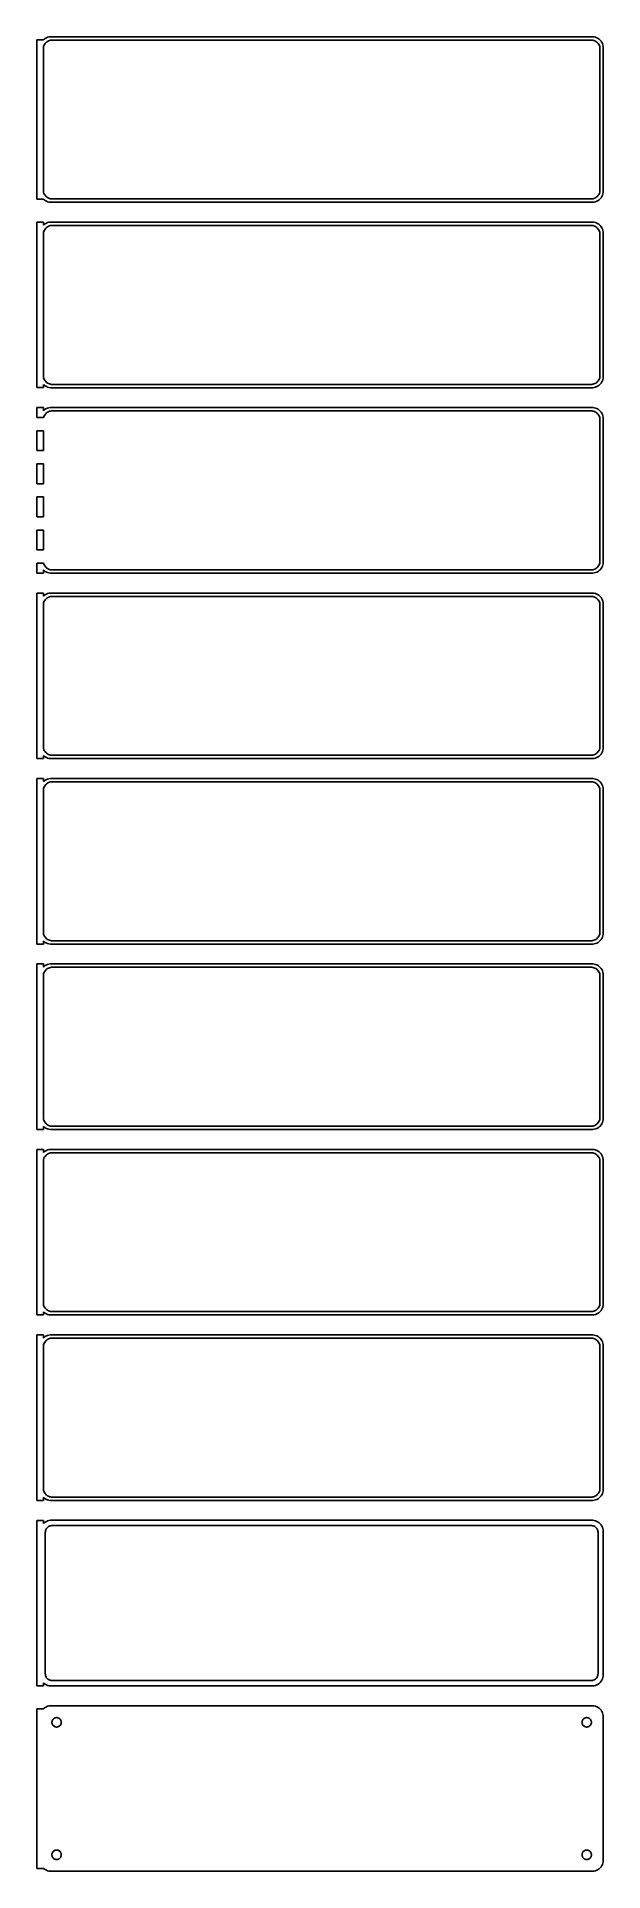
# Model space of a CAD drawing. Header units: metres. Extents: x -129 to 128, y 803 to 1633.
import ezdxf

# ---------------------------------------------------------------- set-up
doc = ezdxf.new("R2010")
doc.units = ezdxf.units.M

msp = doc.modelspace()

# ---------------------------------------------------------------- linework, layer by layer
for p, q in [((-126, 1632.06), (-129, 1632.06)), ((-129, 1632.06), (-129, 1559.94)), ((-125.687, 1632.35), (-126, 1632.06)), ((-125.968, 1628.5), (-125.874, 1628.99)), ((-125.874, 1628.99), (-125.719, 1629.47)), ((-125.719, 1629.47), (-125.505, 1629.93)), ((-125.179, 1632.72), (-125.687, 1632.35)), ((-125.505, 1629.93), (-125.236, 1630.35)), ((-125.236, 1630.35), (-124.916, 1630.74)), ((-124.629, 1633.02), (-125.179, 1632.72)), ((-124.916, 1630.74), (-124.55, 1631.08)), ((-124.045, 1633.26), (-124.629, 1633.02)), ((-124.55, 1631.08), (-124.143, 1631.38)), ((-124.143, 1631.38), (-123.703, 1631.62)), ((-123.437, 1633.41), (-124.045, 1633.26)), ((-123.703, 1631.62), (-123.236, 1631.8)), ((-122.814, 1633.49), (-123.437, 1633.41)), ((-123.236, 1631.8), (-122.75, 1631.93)), ((122.814, 1633.49), (-122.814, 1633.49)), ((-122.75, 1631.93), (-122.251, 1631.99)), ((-122.251, 1631.99), (122.251, 1631.99)), ((122.251, 1631.99), (122.75, 1631.93)), ((122.75, 1631.93), (123.236, 1631.8)), ((123.437, 1633.41), (122.814, 1633.49)), ((123.236, 1631.8), (123.703, 1631.62)), ((124.045, 1633.26), (123.437, 1633.41)), ((123.703, 1631.62), (124.143, 1631.38)), ((124.629, 1633.02), (124.045, 1633.26)), ((124.143, 1631.38), (124.55, 1631.08)), ((124.55, 1631.08), (124.916, 1630.74)), ((125.179, 1632.72), (124.629, 1633.02)), ((124.916, 1630.74), (125.236, 1630.35)), ((125.687, 1632.35), (125.179, 1632.72)), ((125.236, 1630.35), (125.505, 1629.93)), ((125.505, 1629.93), (125.719, 1629.47)), ((126.145, 1631.92), (125.687, 1632.35)), ((125.719, 1629.47), (125.874, 1628.99)), ((125.874, 1628.99), (125.968, 1628.5)), ((126.545, 1631.44), (126.145, 1631.92)), ((126.882, 1630.91), (126.545, 1631.44)), ((127.149, 1630.34), (126.882, 1630.91)), ((127.343, 1629.74), (127.149, 1630.34)), ((127.461, 1629.13), (127.343, 1629.74)), ((127.5, 1628.5), (127.461, 1629.13)), ((-126, 1628), (-125.968, 1628.5)), ((-126, 1564), (-126, 1628)), ((125.968, 1628.5), (126, 1628)), ((126, 1628), (126, 1564)), ((127.5, 1563.5), (127.5, 1628.5)), ((-125.968, 1563.5), (-126, 1564)), ((-125.874, 1563.01), (-125.968, 1563.5)), ((-125.719, 1562.53), (-125.874, 1563.01)), ((-125.505, 1562.07), (-125.719, 1562.53)), ((125.719, 1562.53), (125.505, 1562.07)), ((125.874, 1563.01), (125.719, 1562.53)), ((125.968, 1563.5), (125.874, 1563.01)), ((126, 1564), (125.968, 1563.5)), ((127.149, 1561.66), (127.343, 1562.26)), ((127.343, 1562.26), (127.461, 1562.87)), ((127.461, 1562.87), (127.5, 1563.5)), ((-129, 1559.94), (-126, 1559.94)), ((-126, 1559.94), (-125.687, 1559.65)), ((-125.687, 1559.65), (-125.179, 1559.28)), ((-125.236, 1561.65), (-125.505, 1562.07)), ((-124.916, 1561.26), (-125.236, 1561.65)), ((-125.179, 1559.28), (-124.629, 1558.98)), ((-124.55, 1560.92), (-124.916, 1561.26)), ((-124.629, 1558.98), (-124.045, 1558.74)), ((-124.143, 1560.62), (-124.55, 1560.92)), ((-123.703, 1560.38), (-124.143, 1560.62)), ((-124.045, 1558.74), (-123.437, 1558.59)), ((-123.236, 1560.2), (-123.703, 1560.38)), ((-123.437, 1558.59), (-122.814, 1558.51)), ((-122.75, 1560.07), (-123.236, 1560.2)), ((-122.814, 1558.51), (122.814, 1558.51)), ((-122.251, 1560.01), (-122.75, 1560.07)), ((122.251, 1560.01), (-122.251, 1560.01)), ((122.75, 1560.07), (122.251, 1560.01)), ((123.236, 1560.2), (122.75, 1560.07)), ((122.814, 1558.51), (123.437, 1558.59)), ((123.703, 1560.38), (123.236, 1560.2)), ((123.437, 1558.59), (124.045, 1558.74)), ((124.143, 1560.62), (123.703, 1560.38)), ((124.045, 1558.74), (124.629, 1558.98)), ((124.55, 1560.92), (124.143, 1560.62)), ((124.916, 1561.26), (124.55, 1560.92)), ((124.629, 1558.98), (125.179, 1559.28)), ((125.236, 1561.65), (124.916, 1561.26)), ((125.179, 1559.28), (125.687, 1559.65)), ((125.505, 1562.07), (125.236, 1561.65)), ((125.687, 1559.65), (126.145, 1560.08)), ((126.145, 1560.08), (126.545, 1560.56)), ((126.545, 1560.56), (126.882, 1561.09)), ((126.882, 1561.09), (127.149, 1561.66)), ((-126, 1549.47), (-129, 1549.47)), ((-129, 1549.47), (-129, 1474.53)), ((-126, 1548.06), (-126, 1549.47)), ((-125.687, 1548.35), (-126, 1548.06)), ((-125.719, 1545.47), (-125.505, 1545.93)), ((-125.179, 1548.72), (-125.687, 1548.35)), ((-125.505, 1545.93), (-125.236, 1546.35)), ((-125.236, 1546.35), (-124.916, 1546.74)), ((-124.629, 1549.02), (-125.179, 1548.72)), ((-124.916, 1546.74), (-124.55, 1547.08)), ((-124.045, 1549.26), (-124.629, 1549.02)), ((-124.55, 1547.08), (-124.143, 1547.38)), ((-124.143, 1547.38), (-123.703, 1547.62)), ((-123.437, 1549.41), (-124.045, 1549.26)), ((-123.703, 1547.62), (-123.236, 1547.8)), ((-122.814, 1549.49), (-123.437, 1549.41)), ((-123.236, 1547.8), (-122.75, 1547.93)), ((122.814, 1549.49), (-122.814, 1549.49)), ((-122.75, 1547.93), (-122.251, 1547.99)), ((-122.251, 1547.99), (122.251, 1547.99)), ((122.251, 1547.99), (122.75, 1547.93)), ((122.75, 1547.93), (123.236, 1547.8)), ((123.437, 1549.41), (122.814, 1549.49)), ((123.236, 1547.8), (123.703, 1547.62)), ((124.045, 1549.26), (123.437, 1549.41)), ((123.703, 1547.62), (124.143, 1547.38)), ((124.629, 1549.02), (124.045, 1549.26)), ((124.143, 1547.38), (124.55, 1547.08)), ((124.55, 1547.08), (124.916, 1546.74)), ((125.179, 1548.72), (124.629, 1549.02)), ((124.916, 1546.74), (125.236, 1546.35)), ((125.687, 1548.35), (125.179, 1548.72)), ((125.236, 1546.35), (125.505, 1545.93)), ((125.505, 1545.93), (125.719, 1545.47)), ((126.145, 1547.92), (125.687, 1548.35)), ((126.545, 1547.44), (126.145, 1547.92)), ((126.882, 1546.91), (126.545, 1547.44)), ((127.149, 1546.34), (126.882, 1546.91)), ((127.343, 1545.74), (127.149, 1546.34)), ((127.461, 1545.13), (127.343, 1545.74)), ((-126, 1544), (-125.968, 1544.5)), ((-126, 1480), (-126, 1544)), ((-125.968, 1544.5), (-125.874, 1544.99)), ((-125.874, 1544.99), (-125.719, 1545.47)), ((125.719, 1545.47), (125.874, 1544.99)), ((125.874, 1544.99), (125.968, 1544.5)), ((125.968, 1544.5), (126, 1544)), ((126, 1544), (126, 1480)), ((127.5, 1544.5), (127.461, 1545.13)), ((127.5, 1479.5), (127.5, 1544.5)), ((-125.968, 1479.5), (-126, 1480)), ((-125.874, 1479.01), (-125.968, 1479.5)), ((125.968, 1479.5), (125.874, 1479.01)), ((126, 1480), (125.968, 1479.5)), ((127.461, 1478.87), (127.5, 1479.5)), ((-129, 1474.53), (-126, 1474.53)), ((-126, 1474.53), (-126, 1475.94)), ((-126, 1475.94), (-125.687, 1475.65)), ((-125.719, 1478.53), (-125.874, 1479.01)), ((-125.505, 1478.07), (-125.719, 1478.53)), ((-125.687, 1475.65), (-125.179, 1475.28)), ((-125.236, 1477.65), (-125.505, 1478.07)), ((-124.916, 1477.26), (-125.236, 1477.65)), ((-125.179, 1475.28), (-124.629, 1474.98)), ((-124.55, 1476.92), (-124.916, 1477.26)), ((-124.629, 1474.98), (-124.045, 1474.74)), ((-124.143, 1476.62), (-124.55, 1476.92)), ((-123.703, 1476.38), (-124.143, 1476.62)), ((-124.045, 1474.74), (-123.437, 1474.59)), ((-123.236, 1476.2), (-123.703, 1476.38)), ((-123.437, 1474.59), (-122.814, 1474.51)), ((-122.75, 1476.07), (-123.236, 1476.2)), ((-122.814, 1474.51), (122.814, 1474.51)), ((-122.251, 1476.01), (-122.75, 1476.07)), ((122.251, 1476.01), (-122.251, 1476.01)), ((122.75, 1476.07), (122.251, 1476.01)), ((123.236, 1476.2), (122.75, 1476.07)), ((122.814, 1474.51), (123.437, 1474.59)), ((123.703, 1476.38), (123.236, 1476.2)), ((123.437, 1474.59), (124.045, 1474.74)), ((124.143, 1476.62), (123.703, 1476.38)), ((124.045, 1474.74), (124.629, 1474.98)), ((124.55, 1476.92), (124.143, 1476.62)), ((124.916, 1477.26), (124.55, 1476.92)), ((124.629, 1474.98), (125.179, 1475.28)), ((125.236, 1477.65), (124.916, 1477.26)), ((125.179, 1475.28), (125.687, 1475.65)), ((125.505, 1478.07), (125.236, 1477.65)), ((125.719, 1478.53), (125.505, 1478.07)), ((125.687, 1475.65), (126.145, 1476.08)), ((125.874, 1479.01), (125.719, 1478.53)), ((126.145, 1476.08), (126.545, 1476.56)), ((126.545, 1476.56), (126.882, 1477.09)), ((126.882, 1477.09), (127.149, 1477.66)), ((127.149, 1477.66), (127.343, 1478.26)), ((127.343, 1478.26), (127.461, 1478.87)), ((-126, 1465.49), (-129, 1465.49)), ((-129, 1465.49), (-129, 1460.99)), ((-126, 1464.06), (-126, 1465.49)), ((-125.687, 1464.35), (-126, 1464.06)), ((-125.179, 1464.72), (-125.687, 1464.35)), ((-125.236, 1462.35), (-124.916, 1462.74)), ((-124.629, 1465.02), (-125.179, 1464.72)), ((-124.916, 1462.74), (-124.55, 1463.08)), ((-124.045, 1465.26), (-124.629, 1465.02)), ((-124.55, 1463.08), (-124.143, 1463.38)), ((-124.143, 1463.38), (-123.703, 1463.62)), ((-123.437, 1465.41), (-124.045, 1465.26)), ((-123.703, 1463.62), (-123.236, 1463.8)), ((-122.814, 1465.49), (-123.437, 1465.41)), ((-123.236, 1463.8), (-122.75, 1463.93)), ((122.814, 1465.49), (-122.814, 1465.49)), ((-122.75, 1463.93), (-122.251, 1463.99)), ((-122.251, 1463.99), (122.251, 1463.99)), ((122.251, 1463.99), (122.75, 1463.93)), ((122.75, 1463.93), (123.236, 1463.8)), ((123.437, 1465.41), (122.814, 1465.49)), ((123.236, 1463.8), (123.703, 1463.62)), ((124.045, 1465.26), (123.437, 1465.41)), ((123.703, 1463.62), (124.143, 1463.38)), ((124.629, 1465.02), (124.045, 1465.26)), ((124.143, 1463.38), (124.55, 1463.08)), ((124.55, 1463.08), (124.916, 1462.74)), ((125.179, 1464.72), (124.629, 1465.02)), ((124.916, 1462.74), (125.236, 1462.35)), ((125.687, 1464.35), (125.179, 1464.72)), ((126.145, 1463.92), (125.687, 1464.35)), ((126.545, 1463.44), (126.145, 1463.92)), ((126.882, 1462.91), (126.545, 1463.44)), ((127.149, 1462.34), (126.882, 1462.91)), ((-129, 1460.99), (-125.874, 1460.99)), ((-126, 1455.01), (-129, 1455.01)), ((-129, 1455.01), (-129, 1445.99)), ((-126, 1445.99), (-126, 1455.01)), ((-125.874, 1460.99), (-125.719, 1461.47)), ((-125.874, 1460.99), (-125.874, 1460.99)), ((-125.719, 1461.47), (-125.505, 1461.93)), ((-125.505, 1461.93), (-125.236, 1462.35)), ((125.236, 1462.35), (125.505, 1461.93)), ((125.505, 1461.93), (125.719, 1461.47)), ((125.719, 1461.47), (125.874, 1460.99)), ((125.874, 1460.99), (125.968, 1460.5)), ((125.968, 1460.5), (126, 1460)), ((126, 1460), (126, 1396)), ((127.343, 1461.74), (127.149, 1462.34)), ((127.461, 1461.13), (127.343, 1461.74)), ((127.5, 1460.5), (127.461, 1461.13)), ((127.5, 1395.5), (127.5, 1460.5)), ((-129, 1445.99), (-126, 1445.99)), ((-126, 1440.01), (-129, 1440.01)), ((-129, 1440.01), (-129, 1430.99)), ((-126, 1430.99), (-126, 1440.01)), ((-129, 1430.99), (-126, 1430.99)), ((-126, 1425.01), (-129, 1425.01)), ((-129, 1425.01), (-129, 1415.99)), ((-126, 1415.99), (-126, 1425.01)), ((-129, 1415.99), (-126, 1415.99)), ((-126, 1410.01), (-129, 1410.01)), ((-129, 1410.01), (-129, 1400.99)), ((-126, 1400.99), (-126, 1410.01)), ((-129, 1400.99), (-126, 1400.99)), ((-125.874, 1395.01), (-129, 1395.01)), ((-129, 1395.01), (-129, 1390.51)), ((-129, 1390.51), (-126, 1390.51)), ((-126, 1391.94), (-125.687, 1391.65)), ((-126, 1390.51), (-126, 1391.94)), ((-125.719, 1394.53), (-125.874, 1395.01)), ((-125.874, 1395.01), (-125.874, 1395.01)), ((-125.505, 1394.07), (-125.719, 1394.53)), ((-125.687, 1391.65), (-125.179, 1391.28)), ((-125.236, 1393.65), (-125.505, 1394.07)), ((-124.916, 1393.26), (-125.236, 1393.65)), ((-125.179, 1391.28), (-124.629, 1390.98)), ((-124.55, 1392.92), (-124.916, 1393.26)), ((-124.629, 1390.98), (-124.045, 1390.74)), ((-124.143, 1392.62), (-124.55, 1392.92)), ((-123.703, 1392.38), (-124.143, 1392.62)), ((-124.045, 1390.74), (-123.437, 1390.59)), ((-123.236, 1392.2), (-123.703, 1392.38)), ((-123.437, 1390.59), (-122.814, 1390.51)), ((-122.75, 1392.07), (-123.236, 1392.2)), ((-122.814, 1390.51), (122.814, 1390.51)), ((-122.251, 1392.01), (-122.75, 1392.07)), ((122.251, 1392.01), (-122.251, 1392.01)), ((122.75, 1392.07), (122.251, 1392.01)), ((123.236, 1392.2), (122.75, 1392.07)), ((122.814, 1390.51), (123.437, 1390.59)), ((123.703, 1392.38), (123.236, 1392.2)), ((123.437, 1390.59), (124.045, 1390.74)), ((124.143, 1392.62), (123.703, 1392.38)), ((124.045, 1390.74), (124.629, 1390.98)), ((124.55, 1392.92), (124.143, 1392.62)), ((124.916, 1393.26), (124.55, 1392.92)), ((124.629, 1390.98), (125.179, 1391.28)), ((125.236, 1393.65), (124.916, 1393.26)), ((125.179, 1391.28), (125.687, 1391.65)), ((125.505, 1394.07), (125.236, 1393.65)), ((125.719, 1394.53), (125.505, 1394.07)), ((125.687, 1391.65), (126.145, 1392.08)), ((125.874, 1395.01), (125.719, 1394.53)), ((125.968, 1395.5), (125.874, 1395.01)), ((126, 1396), (125.968, 1395.5)), ((126.145, 1392.08), (126.545, 1392.56)), ((126.545, 1392.56), (126.882, 1393.09)), ((126.882, 1393.09), (127.149, 1393.66)), ((127.149, 1393.66), (127.343, 1394.26)), ((127.343, 1394.26), (127.461, 1394.87)), ((127.461, 1394.87), (127.5, 1395.5)), ((-126, 1381.49), (-129, 1381.49)), ((-129, 1381.49), (-129, 1306.51)), ((-126, 1380.06), (-126, 1381.49)), ((-125.687, 1380.35), (-126, 1380.06)), ((-125.179, 1380.72), (-125.687, 1380.35)), ((-124.629, 1381.02), (-125.179, 1380.72)), ((-124.045, 1381.26), (-124.629, 1381.02)), ((-124.143, 1379.38), (-123.703, 1379.62)), ((-123.437, 1381.41), (-124.045, 1381.26)), ((-123.703, 1379.62), (-123.236, 1379.8)), ((-122.814, 1381.49), (-123.437, 1381.41)), ((-123.236, 1379.8), (-122.75, 1379.93)), ((122.814, 1381.49), (-122.814, 1381.49)), ((-122.75, 1379.93), (-122.251, 1379.99)), ((-122.251, 1379.99), (122.251, 1379.99)), ((122.251, 1379.99), (122.75, 1379.93)), ((122.75, 1379.93), (123.236, 1379.8)), ((123.437, 1381.41), (122.814, 1381.49)), ((123.236, 1379.8), (123.703, 1379.62)), ((124.045, 1381.26), (123.437, 1381.41)), ((123.703, 1379.62), (124.143, 1379.38)), ((124.629, 1381.02), (124.045, 1381.26)), ((125.179, 1380.72), (124.629, 1381.02)), ((125.687, 1380.35), (125.179, 1380.72)), ((126.145, 1379.92), (125.687, 1380.35)), ((126.545, 1379.44), (126.145, 1379.92)), ((126.882, 1378.91), (126.545, 1379.44)), ((-126, 1376), (-125.968, 1376.5)), ((-126, 1312), (-126, 1376)), ((-125.968, 1376.5), (-125.874, 1376.99)), ((-125.874, 1376.99), (-125.719, 1377.47)), ((-125.719, 1377.47), (-125.505, 1377.93)), ((-125.505, 1377.93), (-125.236, 1378.35)), ((-125.236, 1378.35), (-124.916, 1378.74)), ((-124.916, 1378.74), (-124.55, 1379.08)), ((-124.55, 1379.08), (-124.143, 1379.38)), ((124.143, 1379.38), (124.55, 1379.08)), ((124.55, 1379.08), (124.916, 1378.74)), ((124.916, 1378.74), (125.236, 1378.35)), ((125.236, 1378.35), (125.505, 1377.93)), ((125.505, 1377.93), (125.719, 1377.47)), ((125.719, 1377.47), (125.874, 1376.99)), ((125.874, 1376.99), (125.968, 1376.5)), ((125.968, 1376.5), (126, 1376)), ((126, 1376), (126, 1312)), ((127.149, 1378.34), (126.882, 1378.91)), ((127.343, 1377.74), (127.149, 1378.34)), ((127.461, 1377.13), (127.343, 1377.74)), ((127.5, 1376.5), (127.461, 1377.13)), ((127.5, 1311.5), (127.5, 1376.5)), ((-129, 1306.51), (-126, 1306.51)), ((-125.968, 1311.5), (-126, 1312)), ((-126, 1307.94), (-125.687, 1307.65)), ((-126, 1306.51), (-126, 1307.94)), ((-125.874, 1311.01), (-125.968, 1311.5)), ((-125.719, 1310.53), (-125.874, 1311.01)), ((-125.505, 1310.07), (-125.719, 1310.53)), ((-125.687, 1307.65), (-125.179, 1307.28)), ((-125.236, 1309.65), (-125.505, 1310.07)), ((-124.916, 1309.26), (-125.236, 1309.65)), ((-125.179, 1307.28), (-124.629, 1306.98)), ((-124.55, 1308.92), (-124.916, 1309.26)), ((-124.629, 1306.98), (-124.045, 1306.74)), ((-124.143, 1308.62), (-124.55, 1308.92)), ((-123.703, 1308.38), (-124.143, 1308.62)), ((-124.045, 1306.74), (-123.437, 1306.59)), ((-123.236, 1308.2), (-123.703, 1308.38)), ((-123.437, 1306.59), (-122.814, 1306.51)), ((-122.75, 1308.07), (-123.236, 1308.2)), ((-122.814, 1306.51), (122.814, 1306.51)), ((-122.251, 1308.01), (-122.75, 1308.07)), ((122.251, 1308.01), (-122.251, 1308.01)), ((122.75, 1308.07), (122.251, 1308.01)), ((123.236, 1308.2), (122.75, 1308.07)), ((122.814, 1306.51), (123.437, 1306.59)), ((123.703, 1308.38), (123.236, 1308.2)), ((123.437, 1306.59), (124.045, 1306.74)), ((124.143, 1308.62), (123.703, 1308.38)), ((124.045, 1306.74), (124.629, 1306.98)), ((124.55, 1308.92), (124.143, 1308.62)), ((124.916, 1309.26), (124.55, 1308.92)), ((124.629, 1306.98), (125.179, 1307.28)), ((125.236, 1309.65), (124.916, 1309.26)), ((125.179, 1307.28), (125.687, 1307.65)), ((125.505, 1310.07), (125.236, 1309.65)), ((125.719, 1310.53), (125.505, 1310.07)), ((125.687, 1307.65), (126.145, 1308.08)), ((125.874, 1311.01), (125.719, 1310.53)), ((125.968, 1311.5), (125.874, 1311.01)), ((126, 1312), (125.968, 1311.5)), ((126.145, 1308.08), (126.545, 1308.56)), ((126.545, 1308.56), (126.882, 1309.09)), ((126.882, 1309.09), (127.149, 1309.66)), ((127.149, 1309.66), (127.343, 1310.26)), ((127.343, 1310.26), (127.461, 1310.87)), ((127.461, 1310.87), (127.5, 1311.5)), ((-126, 1297.49), (-129, 1297.49)), ((-129, 1297.49), (-129, 1222.51)), ((-126, 1296.06), (-126, 1297.49)), ((-125.687, 1296.35), (-126, 1296.06)), ((-125.179, 1296.72), (-125.687, 1296.35)), ((-124.629, 1297.02), (-125.179, 1296.72)), ((-124.045, 1297.26), (-124.629, 1297.02)), ((-123.437, 1297.41), (-124.045, 1297.26)), ((-122.814, 1297.49), (-123.437, 1297.41)), ((122.814, 1297.49), (-122.814, 1297.49)), ((123.437, 1297.41), (122.814, 1297.49)), ((124.045, 1297.26), (123.437, 1297.41)), ((124.629, 1297.02), (124.045, 1297.26)), ((125.179, 1296.72), (124.629, 1297.02)), ((125.687, 1296.35), (125.179, 1296.72)), ((126.145, 1295.92), (125.687, 1296.35)), ((-126, 1292), (-125.968, 1292.5)), ((-126, 1228), (-126, 1292)), ((-125.968, 1292.5), (-125.874, 1292.99)), ((-125.874, 1292.99), (-125.719, 1293.47)), ((-125.719, 1293.47), (-125.505, 1293.93)), ((-125.505, 1293.93), (-125.236, 1294.35)), ((-125.236, 1294.35), (-124.916, 1294.74)), ((-124.916, 1294.74), (-124.55, 1295.08)), ((-124.55, 1295.08), (-124.143, 1295.38)), ((-124.143, 1295.38), (-123.703, 1295.62)), ((-123.703, 1295.62), (-123.236, 1295.8)), ((-123.236, 1295.8), (-122.75, 1295.93)), ((-122.75, 1295.93), (-122.251, 1295.99)), ((-122.251, 1295.99), (122.251, 1295.99)), ((122.251, 1295.99), (122.75, 1295.93)), ((122.75, 1295.93), (123.236, 1295.8)), ((123.236, 1295.8), (123.703, 1295.62)), ((123.703, 1295.62), (124.143, 1295.38)), ((124.143, 1295.38), (124.55, 1295.08)), ((124.55, 1295.08), (124.916, 1294.74)), ((124.916, 1294.74), (125.236, 1294.35)), ((125.236, 1294.35), (125.505, 1293.93)), ((125.505, 1293.93), (125.719, 1293.47)), ((125.719, 1293.47), (125.874, 1292.99)), ((125.874, 1292.99), (125.968, 1292.5)), ((125.968, 1292.5), (126, 1292)), ((126, 1292), (126, 1228)), ((126.545, 1295.44), (126.145, 1295.92)), ((126.882, 1294.91), (126.545, 1295.44)), ((127.149, 1294.34), (126.882, 1294.91)), ((127.343, 1293.74), (127.149, 1294.34)), ((127.461, 1293.13), (127.343, 1293.74)), ((127.5, 1292.5), (127.461, 1293.13)), ((127.5, 1227.5), (127.5, 1292.5)), ((-129, 1222.51), (-126, 1222.51)), ((-125.968, 1227.5), (-126, 1228)), ((-126, 1223.94), (-125.687, 1223.65)), ((-126, 1222.51), (-126, 1223.94)), ((-125.874, 1227.01), (-125.968, 1227.5)), ((-125.719, 1226.53), (-125.874, 1227.01)), ((-125.505, 1226.07), (-125.719, 1226.53)), ((-125.687, 1223.65), (-125.179, 1223.28)), ((-125.236, 1225.65), (-125.505, 1226.07)), ((-124.916, 1225.26), (-125.236, 1225.65)), ((-125.179, 1223.28), (-124.629, 1222.98)), ((-124.55, 1224.92), (-124.916, 1225.26)), ((-124.629, 1222.98), (-124.045, 1222.74)), ((-124.143, 1224.62), (-124.55, 1224.92)), ((-123.703, 1224.38), (-124.143, 1224.62)), ((-124.045, 1222.74), (-123.437, 1222.59)), ((-123.236, 1224.2), (-123.703, 1224.38)), ((-123.437, 1222.59), (-122.814, 1222.51)), ((-122.75, 1224.07), (-123.236, 1224.2)), ((-122.814, 1222.51), (122.814, 1222.51)), ((-122.251, 1224.01), (-122.75, 1224.07)), ((122.251, 1224.01), (-122.251, 1224.01)), ((122.75, 1224.07), (122.251, 1224.01)), ((123.236, 1224.2), (122.75, 1224.07)), ((122.814, 1222.51), (123.437, 1222.59)), ((123.703, 1224.38), (123.236, 1224.2)), ((123.437, 1222.59), (124.045, 1222.74)), ((124.143, 1224.62), (123.703, 1224.38)), ((124.045, 1222.74), (124.629, 1222.98)), ((124.55, 1224.92), (124.143, 1224.62)), ((124.916, 1225.26), (124.55, 1224.92)), ((124.629, 1222.98), (125.179, 1223.28)), ((125.236, 1225.65), (124.916, 1225.26)), ((125.179, 1223.28), (125.687, 1223.65)), ((125.505, 1226.07), (125.236, 1225.65)), ((125.719, 1226.53), (125.505, 1226.07)), ((125.687, 1223.65), (126.145, 1224.08)), ((125.874, 1227.01), (125.719, 1226.53)), ((125.968, 1227.5), (125.874, 1227.01)), ((126, 1228), (125.968, 1227.5)), ((126.145, 1224.08), (126.545, 1224.56)), ((126.545, 1224.56), (126.882, 1225.09)), ((126.882, 1225.09), (127.149, 1225.66)), ((127.149, 1225.66), (127.343, 1226.26)), ((127.343, 1226.26), (127.461, 1226.87)), ((127.461, 1226.87), (127.5, 1227.5)), ((-126, 1213.49), (-129, 1213.49)), ((-129, 1213.49), (-129, 1138.51)), ((-126, 1212.06), (-126, 1213.49)), ((-124.045, 1213.26), (-124.629, 1213.02)), ((-123.437, 1213.41), (-124.045, 1213.26)), ((-122.814, 1213.49), (-123.437, 1213.41)), ((122.814, 1213.49), (-122.814, 1213.49)), ((123.437, 1213.41), (122.814, 1213.49)), ((124.045, 1213.26), (123.437, 1213.41)), ((124.629, 1213.02), (124.045, 1213.26)), ((-125.687, 1212.35), (-126, 1212.06)), ((-126, 1208), (-125.968, 1208.5)), ((-126, 1144), (-126, 1208)), ((-125.968, 1208.5), (-125.874, 1208.99)), ((-125.874, 1208.99), (-125.719, 1209.47)), ((-125.719, 1209.47), (-125.505, 1209.93)), ((-125.179, 1212.72), (-125.687, 1212.35)), ((-125.505, 1209.93), (-125.236, 1210.35)), ((-125.236, 1210.35), (-124.916, 1210.74)), ((-124.629, 1213.02), (-125.179, 1212.72)), ((-124.916, 1210.74), (-124.55, 1211.08)), ((-124.55, 1211.08), (-124.143, 1211.38)), ((-124.143, 1211.38), (-123.703, 1211.62)), ((-123.703, 1211.62), (-123.236, 1211.8)), ((-123.236, 1211.8), (-122.75, 1211.93)), ((-122.75, 1211.93), (-122.251, 1211.99)), ((-122.251, 1211.99), (122.251, 1211.99)), ((122.251, 1211.99), (122.75, 1211.93)), ((122.75, 1211.93), (123.236, 1211.8)), ((123.236, 1211.8), (123.703, 1211.62)), ((123.703, 1211.62), (124.143, 1211.38)), ((124.143, 1211.38), (124.55, 1211.08)), ((124.55, 1211.08), (124.916, 1210.74)), ((125.179, 1212.72), (124.629, 1213.02)), ((124.916, 1210.74), (125.236, 1210.35)), ((125.687, 1212.35), (125.179, 1212.72)), ((125.236, 1210.35), (125.505, 1209.93)), ((125.505, 1209.93), (125.719, 1209.47)), ((126.145, 1211.92), (125.687, 1212.35)), ((125.719, 1209.47), (125.874, 1208.99)), ((125.874, 1208.99), (125.968, 1208.5)), ((125.968, 1208.5), (126, 1208)), ((126, 1208), (126, 1144)), ((126.545, 1211.44), (126.145, 1211.92)), ((126.882, 1210.91), (126.545, 1211.44)), ((127.149, 1210.34), (126.882, 1210.91)), ((127.343, 1209.74), (127.149, 1210.34)), ((127.461, 1209.13), (127.343, 1209.74)), ((127.5, 1208.5), (127.461, 1209.13)), ((127.5, 1143.5), (127.5, 1208.5)), ((-129, 1138.51), (-126, 1138.51)), ((-125.968, 1143.5), (-126, 1144)), ((-126, 1139.94), (-125.687, 1139.65)), ((-126, 1138.51), (-126, 1139.94)), ((-125.874, 1143.01), (-125.968, 1143.5)), ((-125.719, 1142.53), (-125.874, 1143.01)), ((-125.505, 1142.07), (-125.719, 1142.53)), ((-125.687, 1139.65), (-125.179, 1139.28)), ((-125.236, 1141.65), (-125.505, 1142.07)), ((-124.916, 1141.26), (-125.236, 1141.65)), ((-125.179, 1139.28), (-124.629, 1138.98)), ((-124.55, 1140.92), (-124.916, 1141.26)), ((-124.629, 1138.98), (-124.045, 1138.74)), ((-124.143, 1140.62), (-124.55, 1140.92)), ((-123.703, 1140.38), (-124.143, 1140.62)), ((-124.045, 1138.74), (-123.437, 1138.59)), ((-123.236, 1140.2), (-123.703, 1140.38)), ((-123.437, 1138.59), (-122.814, 1138.51)), ((-122.75, 1140.07), (-123.236, 1140.2)), ((-122.814, 1138.51), (122.814, 1138.51)), ((-122.251, 1140.01), (-122.75, 1140.07)), ((122.251, 1140.01), (-122.251, 1140.01)), ((122.75, 1140.07), (122.251, 1140.01)), ((123.236, 1140.2), (122.75, 1140.07)), ((122.814, 1138.51), (123.437, 1138.59)), ((123.703, 1140.38), (123.236, 1140.2)), ((123.437, 1138.59), (124.045, 1138.74)), ((124.143, 1140.62), (123.703, 1140.38)), ((124.045, 1138.74), (124.629, 1138.98)), ((124.55, 1140.92), (124.143, 1140.62)), ((124.916, 1141.26), (124.55, 1140.92)), ((124.629, 1138.98), (125.179, 1139.28)), ((125.236, 1141.65), (124.916, 1141.26)), ((125.179, 1139.28), (125.687, 1139.65)), ((125.505, 1142.07), (125.236, 1141.65)), ((125.719, 1142.53), (125.505, 1142.07)), ((125.687, 1139.65), (126.145, 1140.08)), ((125.874, 1143.01), (125.719, 1142.53)), ((125.968, 1143.5), (125.874, 1143.01)), ((126, 1144), (125.968, 1143.5)), ((126.145, 1140.08), (126.545, 1140.56)), ((126.545, 1140.56), (126.882, 1141.09)), ((126.882, 1141.09), (127.149, 1141.66)), ((127.149, 1141.66), (127.343, 1142.26)), ((127.343, 1142.26), (127.461, 1142.87)), ((127.461, 1142.87), (127.5, 1143.5)), ((-126, 1129.49), (-129, 1129.49)), ((-129, 1129.49), (-129, 1054.51)), ((-126, 1128.06), (-126, 1129.49)), ((-125.687, 1128.35), (-126, 1128.06)), ((-126, 1124), (-125.968, 1124.5)), ((-126, 1060), (-126, 1124)), ((-125.968, 1124.5), (-125.874, 1124.99)), ((-125.874, 1124.99), (-125.719, 1125.47)), ((-125.719, 1125.47), (-125.505, 1125.93)), ((-125.179, 1128.72), (-125.687, 1128.35)), ((-125.505, 1125.93), (-125.236, 1126.35)), ((-125.236, 1126.35), (-124.916, 1126.74)), ((-124.629, 1129.02), (-125.179, 1128.72)), ((-124.916, 1126.74), (-124.55, 1127.08)), ((-124.045, 1129.26), (-124.629, 1129.02)), ((-124.55, 1127.08), (-124.143, 1127.38)), ((-124.143, 1127.38), (-123.703, 1127.62)), ((-123.437, 1129.41), (-124.045, 1129.26)), ((-123.703, 1127.62), (-123.236, 1127.8)), ((-122.814, 1129.49), (-123.437, 1129.41)), ((-123.236, 1127.8), (-122.75, 1127.93)), ((122.814, 1129.49), (-122.814, 1129.49)), ((-122.75, 1127.93), (-122.251, 1127.99)), ((-122.251, 1127.99), (122.251, 1127.99)), ((122.251, 1127.99), (122.75, 1127.93)), ((122.75, 1127.93), (123.236, 1127.8)), ((123.437, 1129.41), (122.814, 1129.49)), ((123.236, 1127.8), (123.703, 1127.62)), ((124.045, 1129.26), (123.437, 1129.41)), ((123.703, 1127.62), (124.143, 1127.38)), ((124.629, 1129.02), (124.045, 1129.26)), ((124.143, 1127.38), (124.55, 1127.08)), ((124.55, 1127.08), (124.916, 1126.74)), ((125.179, 1128.72), (124.629, 1129.02)), ((124.916, 1126.74), (125.236, 1126.35)), ((125.687, 1128.35), (125.179, 1128.72)), ((125.236, 1126.35), (125.505, 1125.93)), ((125.505, 1125.93), (125.719, 1125.47)), ((126.145, 1127.92), (125.687, 1128.35)), ((125.719, 1125.47), (125.874, 1124.99)), ((125.874, 1124.99), (125.968, 1124.5)), ((125.968, 1124.5), (126, 1124)), ((126, 1124), (126, 1060)), ((126.545, 1127.44), (126.145, 1127.92)), ((126.882, 1126.91), (126.545, 1127.44)), ((127.149, 1126.34), (126.882, 1126.91)), ((127.343, 1125.74), (127.149, 1126.34)), ((127.461, 1125.13), (127.343, 1125.74)), ((127.5, 1124.5), (127.461, 1125.13)), ((127.5, 1059.5), (127.5, 1124.5)), ((-125.968, 1059.5), (-126, 1060)), ((-126, 1055.94), (-125.687, 1055.65)), ((-126, 1054.51), (-126, 1055.94)), ((-125.874, 1059.01), (-125.968, 1059.5)), ((-125.719, 1058.53), (-125.874, 1059.01)), ((-125.505, 1058.07), (-125.719, 1058.53)), ((-125.687, 1055.65), (-125.179, 1055.28)), ((-125.236, 1057.65), (-125.505, 1058.07)), ((-124.916, 1057.26), (-125.236, 1057.65)), ((-124.55, 1056.92), (-124.916, 1057.26)), ((-124.143, 1056.62), (-124.55, 1056.92)), ((-123.703, 1056.38), (-124.143, 1056.62)), ((-123.236, 1056.2), (-123.703, 1056.38)), ((-122.75, 1056.07), (-123.236, 1056.2)), ((-122.251, 1056.01), (-122.75, 1056.07)), ((122.251, 1056.01), (-122.251, 1056.01)), ((122.75, 1056.07), (122.251, 1056.01)), ((123.236, 1056.2), (122.75, 1056.07)), ((123.703, 1056.38), (123.236, 1056.2)), ((124.143, 1056.62), (123.703, 1056.38)), ((124.55, 1056.92), (124.143, 1056.62)), ((124.916, 1057.26), (124.55, 1056.92)), ((125.236, 1057.65), (124.916, 1057.26)), ((125.179, 1055.28), (125.687, 1055.65)), ((125.505, 1058.07), (125.236, 1057.65)), ((125.719, 1058.53), (125.505, 1058.07)), ((125.687, 1055.65), (126.145, 1056.08)), ((125.874, 1059.01), (125.719, 1058.53)), ((125.968, 1059.5), (125.874, 1059.01)), ((126, 1060), (125.968, 1059.5)), ((126.145, 1056.08), (126.545, 1056.56)), ((126.545, 1056.56), (126.882, 1057.09)), ((126.882, 1057.09), (127.149, 1057.66)), ((127.149, 1057.66), (127.343, 1058.26)), ((127.343, 1058.26), (127.461, 1058.87)), ((127.461, 1058.87), (127.5, 1059.5)), ((-129, 1054.51), (-126, 1054.51)), ((-125.179, 1055.28), (-124.629, 1054.98)), ((-124.629, 1054.98), (-124.045, 1054.74)), ((-124.045, 1054.74), (-123.437, 1054.59)), ((-123.437, 1054.59), (-122.814, 1054.51)), ((-122.814, 1054.51), (122.814, 1054.51)), ((122.814, 1054.51), (123.437, 1054.59)), ((123.437, 1054.59), (124.045, 1054.74)), ((124.045, 1054.74), (124.629, 1054.98)), ((124.629, 1054.98), (125.179, 1055.28)), ((-126, 1045.49), (-129, 1045.49)), ((-129, 1045.49), (-129, 970.51)), ((-126, 1044.06), (-126, 1045.49)), ((-125.687, 1044.35), (-126, 1044.06)), ((-126, 1040), (-125.968, 1040.5)), ((-126, 976), (-126, 1040)), ((-125.968, 1040.5), (-125.874, 1040.99)), ((-125.874, 1040.99), (-125.719, 1041.47)), ((-125.719, 1041.47), (-125.505, 1041.93)), ((-125.179, 1044.72), (-125.687, 1044.35)), ((-125.505, 1041.93), (-125.236, 1042.35)), ((-125.236, 1042.35), (-124.916, 1042.74)), ((-124.629, 1045.02), (-125.179, 1044.72)), ((-124.916, 1042.74), (-124.55, 1043.08)), ((-124.045, 1045.26), (-124.629, 1045.02)), ((-124.55, 1043.08), (-124.143, 1043.38)), ((-124.143, 1043.38), (-123.703, 1043.62)), ((-123.437, 1045.41), (-124.045, 1045.26)), ((-123.703, 1043.62), (-123.236, 1043.8)), ((-122.814, 1045.49), (-123.437, 1045.41)), ((-123.236, 1043.8), (-122.75, 1043.93)), ((122.814, 1045.49), (-122.814, 1045.49)), ((-122.75, 1043.93), (-122.251, 1043.99)), ((-122.251, 1043.99), (122.251, 1043.99)), ((122.251, 1043.99), (122.75, 1043.93)), ((122.75, 1043.93), (123.236, 1043.8)), ((123.437, 1045.41), (122.814, 1045.49)), ((123.236, 1043.8), (123.703, 1043.62)), ((124.045, 1045.26), (123.437, 1045.41)), ((123.703, 1043.62), (124.143, 1043.38)), ((124.629, 1045.02), (124.045, 1045.26)), ((124.143, 1043.38), (124.55, 1043.08)), ((124.55, 1043.08), (124.916, 1042.74)), ((125.179, 1044.72), (124.629, 1045.02)), ((124.916, 1042.74), (125.236, 1042.35)), ((125.687, 1044.35), (125.179, 1044.72)), ((125.236, 1042.35), (125.505, 1041.93)), ((125.505, 1041.93), (125.719, 1041.47)), ((126.145, 1043.92), (125.687, 1044.35)), ((125.719, 1041.47), (125.874, 1040.99)), ((125.874, 1040.99), (125.968, 1040.5)), ((125.968, 1040.5), (126, 1040)), ((126, 1040), (126, 976)), ((126.545, 1043.44), (126.145, 1043.92)), ((126.882, 1042.91), (126.545, 1043.44)), ((127.149, 1042.34), (126.882, 1042.91)), ((127.343, 1041.74), (127.149, 1042.34)), ((127.461, 1041.13), (127.343, 1041.74)), ((127.5, 1040.5), (127.461, 1041.13)), ((127.5, 975.5), (127.5, 1040.5)), ((-125.968, 975.499), (-126, 976)), ((-125.874, 975.005), (-125.968, 975.499)), ((-125.719, 974.528), (-125.874, 975.005)), ((-125.505, 974.073), (-125.719, 974.528)), ((-125.236, 973.649), (-125.505, 974.073)), ((-124.916, 973.262), (-125.236, 973.649)), ((-124.55, 972.918), (-124.916, 973.262)), ((-124.143, 972.623), (-124.55, 972.918)), ((-123.703, 972.381), (-124.143, 972.623)), ((-123.236, 972.196), (-123.703, 972.381)), ((123.703, 972.381), (123.236, 972.196)), ((124.143, 972.623), (123.703, 972.381)), ((124.55, 972.918), (124.143, 972.623)), ((124.916, 973.262), (124.55, 972.918)), ((125.236, 973.649), (124.916, 973.262)), ((125.505, 974.073), (125.236, 973.649)), ((125.719, 974.528), (125.505, 974.073)), ((125.874, 975.005), (125.719, 974.528)), ((125.968, 975.499), (125.874, 975.005)), ((126, 976), (125.968, 975.499)), ((126.145, 972.077), (126.545, 972.561)), ((126.545, 972.561), (126.882, 973.091)), ((126.882, 973.091), (127.149, 973.659)), ((127.149, 973.659), (127.343, 974.257)), ((127.343, 974.257), (127.461, 974.873)), ((127.461, 974.873), (127.5, 975.5)), ((-129, 970.51), (-126, 970.51)), ((-126, 971.941), (-125.687, 971.647)), ((-126, 970.51), (-126, 971.941)), ((-125.687, 971.647), (-125.179, 971.278)), ((-125.179, 971.278), (-124.629, 970.976)), ((-124.629, 970.976), (-124.045, 970.745)), ((-124.045, 970.745), (-123.437, 970.589)), ((-123.437, 970.589), (-122.814, 970.51)), ((-122.75, 972.071), (-123.236, 972.196)), ((-122.814, 970.51), (122.814, 970.51)), ((-122.251, 972.008), (-122.75, 972.071)), ((122.251, 972.008), (-122.251, 972.008)), ((122.75, 972.071), (122.251, 972.008)), ((123.236, 972.196), (122.75, 972.071)), ((122.814, 970.51), (123.437, 970.589)), ((123.437, 970.589), (124.045, 970.745)), ((124.045, 970.745), (124.629, 970.976)), ((124.629, 970.976), (125.179, 971.278)), ((125.179, 971.278), (125.687, 971.647)), ((125.687, 971.647), (126.145, 972.077)), ((-126, 961.479), (-129, 961.479)), ((-129, 961.479), (-129, 886.521)), ((-126, 960.059), (-126, 961.479)), ((-125.687, 960.353), (-126, 960.059)), ((-125.179, 960.722), (-125.687, 960.353)), ((-124.629, 961.024), (-125.179, 960.722)), ((-125.113, 956), (-125.088, 956.39)), ((-125.113, 892), (-125.113, 956)), ((-125.088, 956.39), (-125.015, 956.774)), ((-125.015, 956.774), (-124.894, 957.146)), ((-124.894, 957.146), (-124.728, 957.5)), ((-124.728, 957.5), (-124.518, 957.83)), ((-124.045, 961.255), (-124.629, 961.024)), ((-124.518, 957.83), (-124.269, 958.131)), ((-124.269, 958.131), (-123.984, 958.399)), ((-123.437, 961.411), (-124.045, 961.255)), ((-123.984, 958.399), (-123.668, 958.628)), ((-123.668, 958.628), (-123.325, 958.817)), ((-122.814, 961.49), (-123.437, 961.411)), ((-123.325, 958.817), (-122.962, 958.961)), ((-122.962, 958.961), (-122.583, 959.058)), ((122.814, 961.49), (-122.814, 961.49)), ((-122.583, 959.058), (-122.195, 959.107)), ((-122.195, 959.107), (122.195, 959.107)), ((122.195, 959.107), (122.583, 959.058)), ((122.583, 959.058), (122.962, 958.961)), ((123.437, 961.411), (122.814, 961.49)), ((122.962, 958.961), (123.325, 958.817)), ((123.325, 958.817), (123.668, 958.628)), ((124.045, 961.255), (123.437, 961.411)), ((123.668, 958.628), (123.984, 958.399)), ((123.984, 958.399), (124.269, 958.131)), ((124.629, 961.024), (124.045, 961.255)), ((124.269, 958.131), (124.518, 957.83)), ((124.518, 957.83), (124.728, 957.5)), ((125.179, 960.722), (124.629, 961.024)), ((124.728, 957.5), (124.894, 957.146)), ((124.894, 957.146), (125.015, 956.774)), ((125.015, 956.774), (125.088, 956.39)), ((125.088, 956.39), (125.113, 956)), ((125.113, 956), (125.113, 892)), ((125.687, 960.353), (125.179, 960.722)), ((126.145, 959.923), (125.687, 960.353)), ((126.545, 959.439), (126.145, 959.923)), ((126.882, 958.909), (126.545, 959.439)), ((127.149, 958.341), (126.882, 958.909)), ((127.343, 957.743), (127.149, 958.341)), ((127.461, 957.127), (127.343, 957.743)), ((127.5, 956.5), (127.461, 957.127)), ((127.5, 891.5), (127.5, 956.5)), ((-125.088, 891.61), (-125.113, 892)), ((-125.015, 891.226), (-125.088, 891.61)), ((-124.894, 890.854), (-125.015, 891.226)), ((-124.728, 890.5), (-124.894, 890.854)), ((-124.518, 890.17), (-124.728, 890.5)), ((-124.269, 889.869), (-124.518, 890.17)), ((-123.984, 889.601), (-124.269, 889.869)), ((-123.668, 889.372), (-123.984, 889.601)), ((-123.325, 889.183), (-123.668, 889.372)), ((-122.962, 889.039), (-123.325, 889.183)), ((123.325, 889.183), (122.962, 889.039)), ((123.668, 889.372), (123.325, 889.183)), ((123.984, 889.601), (123.668, 889.372)), ((124.269, 889.869), (123.984, 889.601)), ((124.518, 890.17), (124.269, 889.869)), ((124.728, 890.5), (124.518, 890.17)), ((124.894, 890.854), (124.728, 890.5)), ((125.015, 891.226), (124.894, 890.854)), ((125.088, 891.61), (125.015, 891.226)), ((125.113, 892), (125.088, 891.61)), ((126.882, 889.091), (127.149, 889.659)), ((127.149, 889.659), (127.343, 890.257)), ((127.343, 890.257), (127.461, 890.873)), ((127.461, 890.873), (127.5, 891.5)), ((-129, 886.521), (-126, 886.521)), ((-126, 886.521), (-126, 887.941)), ((-126, 887.941), (-125.687, 887.647)), ((-125.687, 887.647), (-125.179, 887.278)), ((-125.179, 887.278), (-124.629, 886.976)), ((-124.629, 886.976), (-124.045, 886.745)), ((-124.045, 886.745), (-123.437, 886.589)), ((-123.437, 886.589), (-122.814, 886.51)), ((-122.583, 888.942), (-122.962, 889.039)), ((-122.814, 886.51), (122.814, 886.51)), ((-122.195, 888.893), (-122.583, 888.942)), ((122.195, 888.893), (-122.195, 888.893)), ((122.583, 888.942), (122.195, 888.893)), ((122.962, 889.039), (122.583, 888.942)), ((122.814, 886.51), (123.437, 886.589)), ((123.437, 886.589), (124.045, 886.745)), ((124.045, 886.745), (124.629, 886.976)), ((124.629, 886.976), (125.179, 887.278)), ((125.179, 887.278), (125.687, 887.647)), ((125.687, 887.647), (126.145, 888.077)), ((126.145, 888.077), (126.545, 888.561)), ((126.545, 888.561), (126.882, 889.091)), ((-126, 876.153), (-129, 876.153)), ((-129, 876.153), (-129, 803.847)), ((-125.687, 876.353), (-126, 876.059)), ((-126, 876.059), (-126, 876.153)), ((-125.179, 876.722), (-125.687, 876.353)), ((-124.629, 877.024), (-125.179, 876.722)), ((-124.045, 877.255), (-124.629, 877.024)), ((-123.437, 877.411), (-124.045, 877.255)), ((-122.814, 877.49), (-123.437, 877.411)), ((122.814, 877.49), (-122.814, 877.49)), ((123.437, 877.411), (122.814, 877.49)), ((124.045, 877.255), (123.437, 877.411)), ((124.629, 877.024), (124.045, 877.255)), ((125.179, 876.722), (124.629, 877.024)), ((125.687, 876.353), (125.179, 876.722)), ((126.145, 875.923), (125.687, 876.353)), ((126.545, 875.439), (126.145, 875.923)), ((126.882, 874.909), (126.545, 875.439)), ((127.149, 874.341), (126.882, 874.909)), ((127.343, 873.743), (127.149, 874.341)), ((127.461, 873.127), (127.343, 873.743)), ((127.5, 872.5), (127.461, 873.127)), ((-122.135, 870), (-122.118, 870.268)), ((-122.118, 869.732), (-122.135, 870)), ((-122.118, 870.268), (-122.068, 870.531)), ((-122.068, 869.469), (-122.118, 869.732)), ((-122.068, 870.531), (-121.985, 870.786)), ((-121.985, 869.214), (-122.068, 869.469)), ((-121.985, 870.786), (-121.871, 871.029)), ((-121.871, 868.971), (-121.985, 869.214)), ((-121.871, 871.029), (-121.727, 871.255)), ((-121.727, 868.745), (-121.871, 868.971)), ((-121.727, 871.255), (-121.557, 871.462)), ((-121.557, 868.538), (-121.727, 868.745)), ((-121.557, 871.462), (-121.361, 871.645)), ((-121.361, 868.355), (-121.557, 868.538)), ((-121.361, 871.645), (-121.144, 871.803)), ((-121.144, 868.197), (-121.361, 868.355)), ((-121.144, 871.803), (-120.909, 871.932)), ((-120.909, 868.068), (-121.144, 868.197)), ((-120.909, 871.932), (-120.66, 872.031)), ((-120.66, 867.969), (-120.909, 868.068)), ((-120.66, 872.031), (-120.4, 872.097)), ((-120.4, 867.903), (-120.66, 867.969)), ((-120.4, 872.097), (-120.134, 872.131)), ((-120.134, 867.869), (-120.4, 867.903)), ((-120.134, 872.131), (-119.866, 872.131)), ((-119.866, 867.869), (-120.134, 867.869)), ((-119.866, 872.131), (-119.6, 872.097)), ((-119.6, 867.903), (-119.866, 867.869)), ((-119.6, 872.097), (-119.34, 872.031)), ((-119.34, 867.969), (-119.6, 867.903)), ((-119.34, 872.031), (-119.091, 871.932)), ((-119.091, 868.068), (-119.34, 867.969)), ((-119.091, 871.932), (-118.856, 871.803)), ((-118.856, 868.197), (-119.091, 868.068)), ((-118.856, 871.803), (-118.639, 871.645)), ((-118.639, 868.355), (-118.856, 868.197)), ((-118.639, 871.645), (-118.443, 871.462)), ((-118.443, 868.538), (-118.639, 868.355)), ((-118.443, 871.462), (-118.273, 871.255)), ((-118.273, 868.745), (-118.443, 868.538)), ((-118.273, 871.255), (-118.129, 871.029)), ((-118.129, 868.971), (-118.273, 868.745)), ((-118.129, 871.029), (-118.015, 870.786)), ((-118.015, 869.214), (-118.129, 868.971)), ((-118.015, 870.786), (-117.932, 870.531)), ((-117.932, 869.469), (-118.015, 869.214)), ((-117.932, 870.531), (-117.882, 870.268)), ((-117.882, 869.732), (-117.932, 869.469)), ((-117.882, 870.268), (-117.865, 870)), ((-117.865, 870), (-117.882, 869.732)), ((117.865, 870), (117.882, 870.268)), ((117.882, 869.732), (117.865, 870)), ((117.882, 870.268), (117.932, 870.531)), ((117.932, 869.469), (117.882, 869.732)), ((117.932, 870.531), (118.015, 870.786)), ((118.015, 869.214), (117.932, 869.469)), ((118.015, 870.786), (118.129, 871.029)), ((118.129, 868.971), (118.015, 869.214)), ((118.129, 871.029), (118.273, 871.255)), ((118.273, 868.745), (118.129, 868.971)), ((118.273, 871.255), (118.443, 871.462)), ((118.443, 868.538), (118.273, 868.745)), ((118.443, 871.462), (118.639, 871.645)), ((118.639, 868.355), (118.443, 868.538)), ((118.639, 871.645), (118.856, 871.803)), ((118.856, 868.197), (118.639, 868.355)), ((118.856, 871.803), (119.091, 871.932)), ((119.091, 868.068), (118.856, 868.197)), ((119.091, 871.932), (119.34, 872.031)), ((119.34, 867.969), (119.091, 868.068)), ((119.34, 872.031), (119.6, 872.097)), ((119.6, 867.903), (119.34, 867.969)), ((119.6, 872.097), (119.866, 872.131)), ((119.866, 867.869), (119.6, 867.903)), ((119.866, 872.131), (120.134, 872.131)), ((120.134, 867.869), (119.866, 867.869)), ((120.134, 872.131), (120.4, 872.097)), ((120.4, 867.903), (120.134, 867.869)), ((120.4, 872.097), (120.66, 872.031)), ((120.66, 867.969), (120.4, 867.903)), ((120.66, 872.031), (120.909, 871.932)), ((120.909, 868.068), (120.66, 867.969)), ((120.909, 871.932), (121.144, 871.803)), ((121.144, 868.197), (120.909, 868.068)), ((121.144, 871.803), (121.361, 871.645)), ((121.361, 868.355), (121.144, 868.197)), ((121.361, 871.645), (121.557, 871.462)), ((121.557, 868.538), (121.361, 868.355)), ((121.557, 871.462), (121.727, 871.255)), ((121.727, 868.745), (121.557, 868.538)), ((121.727, 871.255), (121.871, 871.029)), ((121.871, 868.971), (121.727, 868.745)), ((121.871, 871.029), (121.985, 870.786)), ((121.985, 869.214), (121.871, 868.971)), ((121.985, 870.786), (122.068, 870.531)), ((122.068, 869.469), (121.985, 869.214)), ((122.068, 870.531), (122.118, 870.268)), ((122.118, 869.732), (122.068, 869.469)), ((122.118, 870.268), (122.135, 870)), ((122.135, 870), (122.118, 869.732)), ((127.5, 807.5), (127.5, 872.5)), ((-122.135, 810), (-122.118, 810.268)), ((-122.118, 809.732), (-122.135, 810)), ((-122.118, 810.268), (-122.068, 810.531)), ((-122.068, 809.469), (-122.118, 809.732)), ((-122.068, 810.531), (-121.985, 810.786)), ((-121.985, 809.214), (-122.068, 809.469)), ((-121.985, 810.786), (-121.871, 811.029)), ((-121.871, 808.971), (-121.985, 809.214)), ((-121.871, 811.029), (-121.727, 811.255)), ((-121.727, 808.745), (-121.871, 808.971)), ((-121.727, 811.255), (-121.557, 811.462)), ((-121.557, 808.538), (-121.727, 808.745)), ((-121.557, 811.462), (-121.361, 811.645)), ((-121.361, 808.355), (-121.557, 808.538)), ((-121.361, 811.645), (-121.144, 811.803)), ((-121.144, 808.197), (-121.361, 808.355)), ((-121.144, 811.803), (-120.909, 811.932)), ((-120.909, 808.068), (-121.144, 808.197)), ((-120.909, 811.932), (-120.66, 812.031)), ((-120.66, 807.969), (-120.909, 808.068)), ((-120.66, 812.031), (-120.4, 812.097)), ((-120.4, 807.903), (-120.66, 807.969)), ((-120.4, 812.097), (-120.134, 812.131)), ((-120.134, 807.869), (-120.4, 807.903)), ((-120.134, 812.131), (-119.866, 812.131)), ((-119.866, 807.869), (-120.134, 807.869)), ((-119.866, 812.131), (-119.6, 812.097)), ((-119.6, 807.903), (-119.866, 807.869)), ((-119.6, 812.097), (-119.34, 812.031)), ((-119.34, 807.969), (-119.6, 807.903)), ((-119.34, 812.031), (-119.091, 811.932)), ((-119.091, 808.068), (-119.34, 807.969)), ((-119.091, 811.932), (-118.856, 811.803)), ((-118.856, 808.197), (-119.091, 808.068)), ((-118.856, 811.803), (-118.639, 811.645)), ((-118.639, 808.355), (-118.856, 808.197)), ((-118.639, 811.645), (-118.443, 811.462)), ((-118.443, 808.538), (-118.639, 808.355)), ((-118.443, 811.462), (-118.273, 811.255)), ((-118.273, 808.745), (-118.443, 808.538)), ((-118.273, 811.255), (-118.129, 811.029)), ((-118.129, 808.971), (-118.273, 808.745)), ((-118.129, 811.029), (-118.015, 810.786)), ((-118.015, 809.214), (-118.129, 808.971)), ((-118.015, 810.786), (-117.932, 810.531)), ((-117.932, 809.469), (-118.015, 809.214)), ((-117.932, 810.531), (-117.882, 810.268)), ((-117.882, 809.732), (-117.932, 809.469)), ((-117.882, 810.268), (-117.865, 810)), ((-117.865, 810), (-117.882, 809.732)), ((117.865, 810), (117.882, 810.268)), ((117.882, 809.732), (117.865, 810)), ((117.882, 810.268), (117.932, 810.531)), ((117.932, 809.469), (117.882, 809.732)), ((117.932, 810.531), (118.015, 810.786)), ((118.015, 809.214), (117.932, 809.469)), ((118.015, 810.786), (118.129, 811.029)), ((118.129, 808.971), (118.015, 809.214)), ((118.129, 811.029), (118.273, 811.255)), ((118.273, 808.745), (118.129, 808.971)), ((118.273, 811.255), (118.443, 811.462)), ((118.443, 808.538), (118.273, 808.745)), ((118.443, 811.462), (118.639, 811.645)), ((118.639, 808.355), (118.443, 808.538)), ((118.639, 811.645), (118.856, 811.803)), ((118.856, 808.197), (118.639, 808.355)), ((118.856, 811.803), (119.091, 811.932)), ((119.091, 808.068), (118.856, 808.197)), ((119.091, 811.932), (119.34, 812.031)), ((119.34, 807.969), (119.091, 808.068)), ((119.34, 812.031), (119.6, 812.097)), ((119.6, 807.903), (119.34, 807.969)), ((119.6, 812.097), (119.866, 812.131)), ((119.866, 807.869), (119.6, 807.903)), ((119.866, 812.131), (120.134, 812.131)), ((120.134, 807.869), (119.866, 807.869)), ((120.134, 812.131), (120.4, 812.097)), ((120.4, 807.903), (120.134, 807.869)), ((120.4, 812.097), (120.66, 812.031)), ((120.66, 807.969), (120.4, 807.903)), ((120.66, 812.031), (120.909, 811.932)), ((120.909, 808.068), (120.66, 807.969)), ((120.909, 811.932), (121.144, 811.803)), ((121.144, 808.197), (120.909, 808.068)), ((121.144, 811.803), (121.361, 811.645)), ((121.361, 808.355), (121.144, 808.197)), ((121.361, 811.645), (121.557, 811.462)), ((121.557, 808.538), (121.361, 808.355)), ((121.557, 811.462), (121.727, 811.255)), ((121.727, 808.745), (121.557, 808.538)), ((121.727, 811.255), (121.871, 811.029)), ((121.871, 808.971), (121.727, 808.745)), ((121.871, 811.029), (121.985, 810.786)), ((121.985, 809.214), (121.871, 808.971)), ((121.985, 810.786), (122.068, 810.531)), ((122.068, 809.469), (121.985, 809.214)), ((122.068, 810.531), (122.118, 810.268)), ((122.118, 809.732), (122.068, 809.469)), ((122.118, 810.268), (122.135, 810)), ((122.135, 810), (122.118, 809.732)), ((127.149, 805.659), (127.343, 806.257)), ((127.343, 806.257), (127.461, 806.873)), ((127.461, 806.873), (127.5, 807.5)), ((-129, 803.847), (-126, 803.847)), ((-126, 803.847), (-126, 803.941)), ((-126, 803.941), (-125.687, 803.647)), ((-125.687, 803.647), (-125.179, 803.278)), ((-125.179, 803.278), (-124.629, 802.976)), ((-124.629, 802.976), (-124.045, 802.745)), ((-124.045, 802.745), (-123.437, 802.589)), ((-123.437, 802.589), (-122.814, 802.51)), ((-122.814, 802.51), (122.814, 802.51)), ((122.814, 802.51), (123.437, 802.589)), ((123.437, 802.589), (124.045, 802.745)), ((124.045, 802.745), (124.629, 802.976)), ((124.629, 802.976), (125.179, 803.278)), ((125.179, 803.278), (125.687, 803.647)), ((125.687, 803.647), (126.145, 804.077)), ((126.145, 804.077), (126.545, 804.561)), ((126.545, 804.561), (126.882, 805.091)), ((126.882, 805.091), (127.149, 805.659))]:
    msp.add_line(p, q)

doc.saveas('drawing.dxf')
